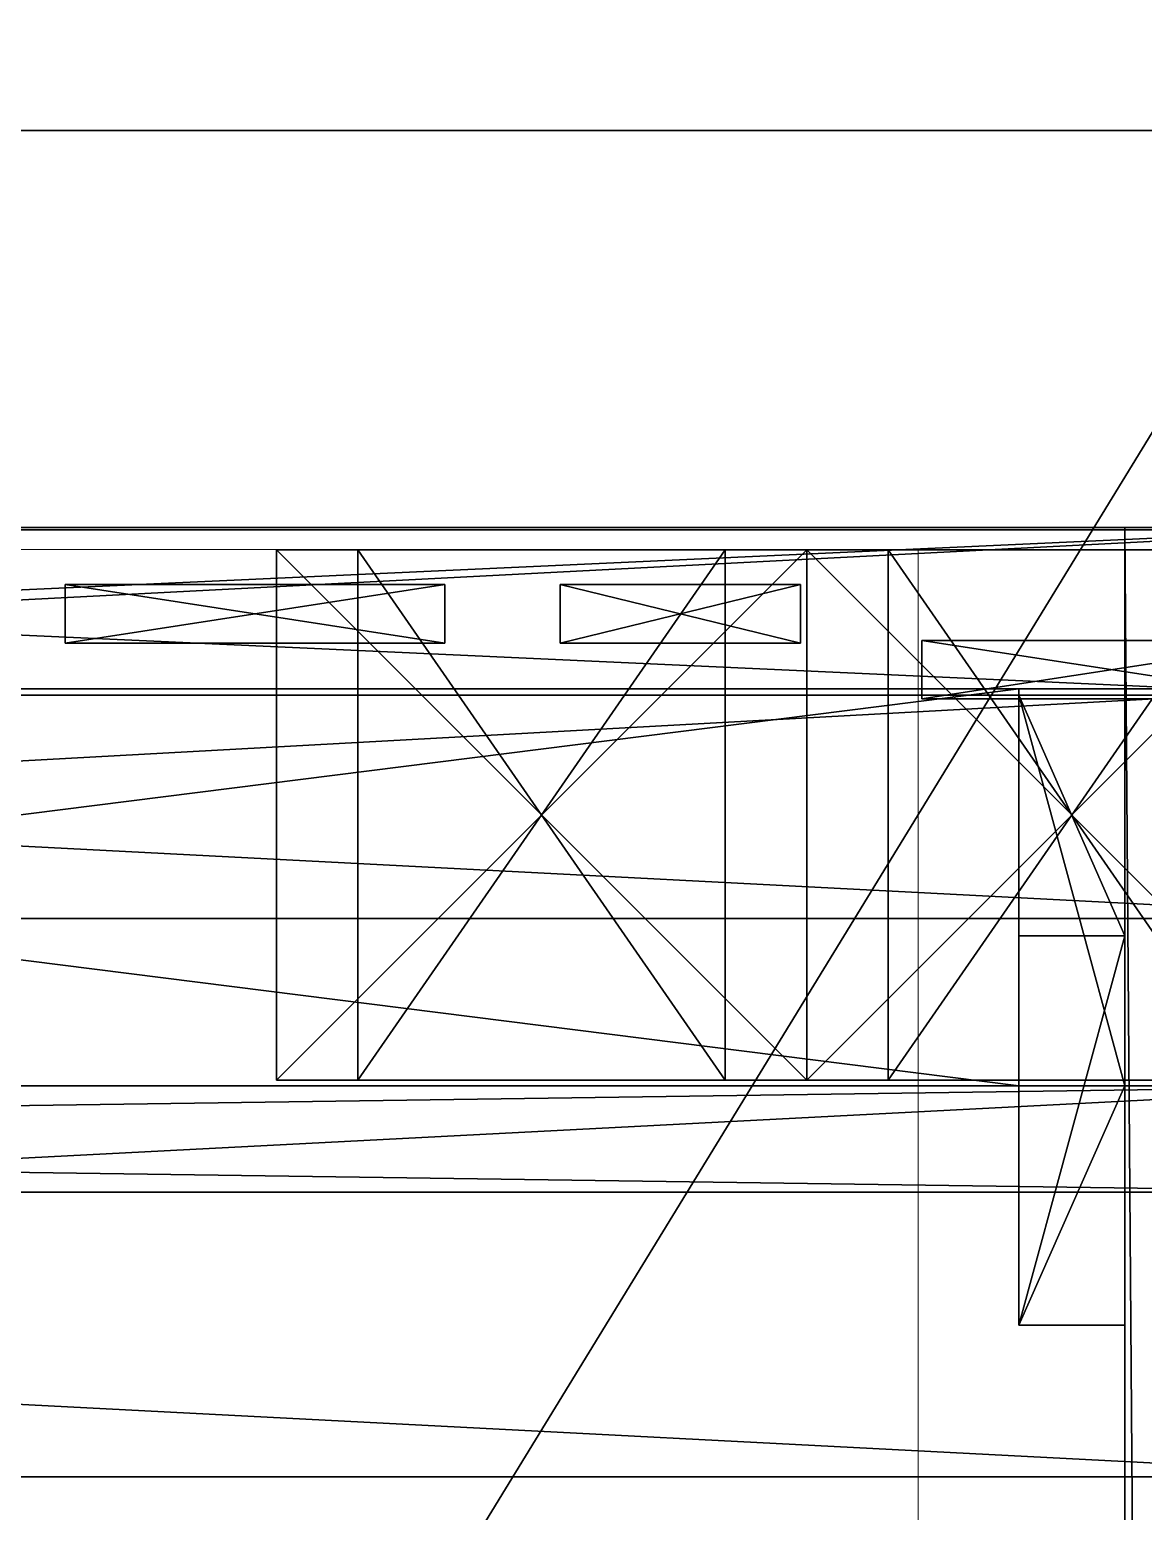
# Model space of a CAD drawing. Header units: centimetres. Extents: x 402 to 3875, y 442 to 2267.
# Drawn here: x 1557.5 to 1597.4, y 2024.2 to 2077.3 of the extents above; entities that cross this region are included whole.
import ezdxf

# ---------------------------------------------------------------- set-up
doc = ezdxf.new("R2010")
doc.units = ezdxf.units.CM
doc.layers.get('0').update_dxf_attribs({"true_color": 0xff5454})
for name, color, linetype in [('Columns of the Existing Mesh Walls', 250, 'Continuous'), ('Floor Area (Red Dust)', 250, 'Continuous'), ('Ground Wooden Structure Systems', 250, 'Continuous'), ('Plan', 250, 'Continuous'), ('Roof Systems', 250, 'Continuous'), ('Sliding Frames (window like)', 250, 'Continuous')]:
    doc.layers.add(name, color=color, linetype=linetype)
doc.layers.get('0').off()

# ---------------------------------------------------------------- blocks, each defined once
blk = doc.blocks.new('Component_1')
for p, q in [((0, -12), (0, 258.82)), ((0, -12, 2.7), (0, 258.82, 2.7)), ((14, 258.82), (14, -12)), ((14, 258.82, 2.7), (14, -12, 2.7))]:
    blk.add_line(p, q)
mesh = blk.add_polyface()
corners = [(14, 258.82), (0, -12), (0, 258.82), (14, -12)]
mesh.append_faces([[corners[k] for k in face] for face in [(0, 1, 2), (1, 0, 3)]], dxfattribs={"vtx0": -1})
mesh = blk.add_polyface()
corners = [(0, 258.82, 2.7), (0, -12), (0, -12, 2.7), (0, 258.82)]
mesh.append_faces([[corners[k] for k in face] for face in [(0, 1, 2), (1, 0, 3)]], dxfattribs={"vtx0": -1})
at = {"color": 250, "true_color": 0x3a3a3a}
mesh = blk.add_polyface(dxfattribs=at)
corners = [(14, -12, 2.7), (0, 258.82, 2.7), (0, -12, 2.7), (14, 258.82, 2.7)]
mesh.append_faces([[corners[k] for k in face] for face in [(0, 1, 2), (1, 0, 3)]], dxfattribs={"vtx0": -1, "color": 250})
mesh = blk.add_polyface()
corners = [(14, 258.82), (14, -12, 2.7), (14, -12), (14, 258.82, 2.7)]
mesh.append_faces([[corners[k] for k in face] for face in [(0, 1, 2), (1, 0, 3)]], dxfattribs={"vtx0": -1})
blk = doc.blocks.new('Group_16')
blk.add_line((570, 0), (570, 260))
mesh = blk.add_polyface()
corners = [(145.547, 260), (570, 0), (21.199, 0), (570, 260)]
mesh.append_faces([[corners[k] for k in face] for face in [(0, 1, 2), (1, 0, 3)]], dxfattribs={"vtx0": -1})
blk = doc.blocks.new('Group_36')
for p, q in [((13.787, 3.8, 354.531), (0, 3.8, 352.1)), ((0, 0, 352.1), (0, 3.8, 352.1)), ((0, 3.8, 352.1), (62.085, 3.8)), ((76.301, 3.8), (13.787, 3.8, 354.531)), ((13.787, 0, 354.531), (13.787, 3.8, 354.531)), ((62.085, 0), (62.085, 3.8)), ((62.085, 3.8), (76.301, 3.8)), ((76.301, 0), (76.301, 3.8)), ((0, 0, 352.1), (62.085, 0)), ((13.787, 0, 354.531), (0, 0, 352.1)), ((76.301, 0), (13.787, 0, 354.531)), ((62.085, 0), (76.301, 0))]:
    blk.add_line(p, q)
mesh = blk.add_polyface()
corners = [(0, 3.8, 352.1), (62.085, 0), (0, 0, 352.1), (62.085, 3.8)]
mesh.append_faces([[corners[k] for k in face] for face in [(0, 1, 2), (1, 0, 3)]], dxfattribs={"vtx0": -1})
mesh = blk.add_polyface()
corners = [(13.787, 0, 354.531), (0, 3.8, 352.1), (0, 0, 352.1), (13.787, 3.8, 354.531)]
mesh.append_faces([[corners[k] for k in face] for face in [(0, 1, 2), (1, 0, 3)]], dxfattribs={"vtx0": -1})
mesh = blk.add_polyface()
corners = [(0, 3.8, 352.1), (76.301, 3.8), (62.085, 3.8), (13.787, 3.8, 354.531)]
mesh.append_faces([[corners[k] for k in face] for face in [(0, 1, 2), (1, 0, 3)]], dxfattribs={"vtx0": -1})
mesh = blk.add_polyface()
corners = [(76.301, 3.8), (13.787, 0, 354.531), (76.301, 0), (13.787, 3.8, 354.531)]
mesh.append_faces([[corners[k] for k in face] for face in [(0, 1, 2), (1, 0, 3)]], dxfattribs={"vtx0": -1})
mesh = blk.add_polyface()
corners = [(76.301, 3.8), (62.085, 0), (62.085, 3.8), (76.301, 0)]
mesh.append_faces([[corners[k] for k in face] for face in [(0, 1, 2), (1, 0, 3)]], dxfattribs={"vtx0": -1})
mesh = blk.add_polyface()
corners = [(76.301, 0), (0, 0, 352.1), (62.085, 0), (13.787, 0, 354.531)]
mesh.append_faces([[corners[k] for k in face] for face in [(0, 1, 2), (1, 0, 3)]], dxfattribs={"vtx0": -1})
blk = doc.blocks.new('Group_28')
for p, q in [((0, 0, 3.8), (0, 254.253, 3.8)), ((0, 0), (0, 254.253)), ((14.216, 254.253), (14.216, 0)), ((14.216, 254.253, 3.8), (14.216, 0, 3.8))]:
    blk.add_line(p, q)
mesh = blk.add_polyface()
corners = [(14.216, 0, 3.8), (0, 254.253, 3.8), (0, 0, 3.8), (14.216, 254.253, 3.8)]
mesh.append_faces([[corners[k] for k in face] for face in [(0, 1, 2), (1, 0, 3)]], dxfattribs={"vtx0": -1})
mesh = blk.add_polyface()
corners = [(0, 254.253, 3.8), (0, 0), (0, 0, 3.8), (0, 254.253)]
mesh.append_faces([[corners[k] for k in face] for face in [(0, 1, 2), (1, 0, 3)]], dxfattribs={"vtx0": -1})
mesh = blk.add_polyface()
corners = [(0, 254.253), (14.216, 0), (0, 0), (14.216, 254.253)]
mesh.append_faces([[corners[k] for k in face] for face in [(0, 1, 2), (1, 0, 3)]], dxfattribs={"vtx0": -1})
mesh = blk.add_polyface()
corners = [(14.216, 254.253), (14.216, 0, 3.8), (14.216, 0), (14.216, 254.253, 3.8)]
mesh.append_faces([[corners[k] for k in face] for face in [(0, 1, 2), (1, 0, 3)]], dxfattribs={"vtx0": -1})
blk = doc.blocks.new('Group_44')
for p, q in [((0, 11.164, 3.8), (0, 121.544, 3.8)), ((0, 11.164), (0, 121.544)), ((14.216, 121.544), (14.216, 11.164)), ((14.216, 121.544, 3.8), (14.216, 11.164, 3.8)), ((0, 11.164), (0, 11.164, 3.8)), ((14.216, 11.164), (0, 11.164)), ((14.216, 11.164, 3.8), (0, 11.164, 3.8)), ((14.216, 11.164), (14.216, 11.164, 3.8))]:
    blk.add_line(p, q)
mesh = blk.add_polyface()
corners = [(14.216, 11.164, 3.8), (0, 121.544, 3.8), (0, 11.164, 3.8), (14.216, 121.544, 3.8)]
mesh.append_faces([[corners[k] for k in face] for face in [(0, 1, 2), (1, 0, 3)]], dxfattribs={"vtx0": -1})
mesh = blk.add_polyface()
corners = [(0, 121.544, 3.8), (0, 11.164), (0, 11.164, 3.8), (0, 121.544)]
mesh.append_faces([[corners[k] for k in face] for face in [(0, 1, 2), (1, 0, 3)]], dxfattribs={"vtx0": -1})
mesh = blk.add_polyface()
corners = [(14.216, 121.544), (0, 11.164), (0, 121.544), (14.216, 11.164)]
mesh.append_faces([[corners[k] for k in face] for face in [(0, 1, 2), (1, 0, 3)]], dxfattribs={"vtx0": -1})
mesh = blk.add_polyface()
corners = [(14.216, 121.544), (14.216, 11.164, 3.8), (14.216, 11.164), (14.216, 121.544, 3.8)]
mesh.append_faces([[corners[k] for k in face] for face in [(0, 1, 2), (1, 0, 3)]], dxfattribs={"vtx0": -1})
mesh = blk.add_polyface()
corners = [(14.216, 11.164, 3.8), (0, 11.164), (14.216, 11.164), (0, 11.164, 3.8)]
mesh.append_faces([[corners[k] for k in face] for face in [(0, 1, 2), (1, 0, 3)]], dxfattribs={"vtx0": -1})
blk = doc.blocks.new('Group_4')
for p, q in [((19, 19, -9), (0, 19, -9)), ((0, 19, -9), (0, 19, 10)), ((19, 19, 10), (0, 19, 10)), ((0, 19, -9), (0, 0, -9)), ((0, 19, 10), (0, 0, 10)), ((19, 19, -9), (19, 19, 10)), ((19, 0, -9), (19, 19, -9)), ((19, 0, 10), (19, 19, 10)), ((0, 16.08, 7.08), (0, 2.92, 7.08)), ((0, 2.92, -6.08), (0, 16.08, -6.08)), ((0, 16.08, -6.08), (0, 16.08, 7.08)), ((19, 16.08, 7.08), (0, 16.08, 7.08)), ((19, 16.08, -6.08), (0, 16.08, -6.08)), ((19, 16.08, -6.08), (19, 16.08, 7.08)), ((19, 16.08, 7.08), (19, 2.92, 7.08)), ((19, 2.92, -6.08), (19, 16.08, -6.08)), ((0, 2.92, 7.08), (0, 2.92, -6.08)), ((19, 2.92, 7.08), (0, 2.92, 7.08)), ((19, 2.92, -6.08), (0, 2.92, -6.08)), ((19, 2.92, 7.08), (19, 2.92, -6.08)), ((0, 0, 10), (19, 0, 10)), ((0, 0, -9), (19, 0, -9)), ((0, 0, -9), (0, 0, 10)), ((19, 0, -9), (19, 0, 10))]:
    blk.add_line(p, q)
mesh = blk.add_polyface()
corners = [(0, 19, 10), (19, 19, -9), (0, 19, -9), (19, 19, 10)]
mesh.append_faces([[corners[k] for k in face] for face in [(0, 1, 2), (1, 0, 3)]], dxfattribs={"vtx0": -1})
mesh = blk.add_polyface()
corners = [(19, 0, 10), (0, 19, 10), (0, 0, 10), (19, 19, 10)]
mesh.append_faces([[corners[k] for k in face] for face in [(0, 1, 2), (1, 0, 3)]], dxfattribs={"vtx0": -1})
mesh = blk.add_polyface()
corners = [(19, 19, -9), (0, 0, -9), (0, 19, -9), (19, 0, -9)]
mesh.append_faces([[corners[k] for k in face] for face in [(0, 1, 2), (1, 0, 3)]], dxfattribs={"vtx0": -1})
mesh = blk.add_polyface()
corners = [(0, 0, 10), (0, 2.92, 7.08), (0, 0, -9), (0, 19, 10), (0, 16.08, 7.08), (0, 16.08, -6.08), (0, 2.92, -6.08), (0, 19, -9)]
mesh.append_faces([[corners[k] for k in face] for face in [(0, 1, 2), (1, 3, 4), (4, 3, 5), (2, 6, 7), (6, 2, 1), (7, 5, 3)]], dxfattribs={"vtx0": -1, "vtx1": -1})
mesh.append_faces([[corners[k] for k in face] for face in [(1, 0, 3), (7, 6, 5)]], dxfattribs={"vtx0": -1, "vtx2": -1})
mesh = blk.add_polyface()
corners = [(19, 0, -9), (19, 2.92, -6.08), (19, 0, 10), (19, 19, -9), (19, 16.08, -6.08), (19, 16.08, 7.08), (19, 2.92, 7.08), (19, 19, 10)]
mesh.append_faces([[corners[k] for k in face] for face in [(0, 1, 2), (1, 3, 4), (4, 3, 5), (2, 6, 7), (6, 2, 1), (7, 5, 3)]], dxfattribs={"vtx0": -1, "vtx1": -1})
mesh.append_faces([[corners[k] for k in face] for face in [(1, 0, 3), (7, 6, 5)]], dxfattribs={"vtx0": -1, "vtx2": -1})
mesh = blk.add_polyface()
corners = [(19, 16.08, 7.08), (0, 2.92, 7.08), (0, 16.08, 7.08), (19, 2.92, 7.08)]
mesh.append_faces([[corners[k] for k in face] for face in [(0, 1, 2), (1, 0, 3)]], dxfattribs={"vtx0": -1})
mesh = blk.add_polyface()
corners = [(19, 2.92, -6.08), (0, 16.08, -6.08), (0, 2.92, -6.08), (19, 16.08, -6.08)]
mesh.append_faces([[corners[k] for k in face] for face in [(0, 1, 2), (1, 0, 3)]], dxfattribs={"vtx0": -1})
mesh = blk.add_polyface()
corners = [(19, 16.08, 7.08), (0, 16.08, -6.08), (19, 16.08, -6.08), (0, 16.08, 7.08)]
mesh.append_faces([[corners[k] for k in face] for face in [(0, 1, 2), (1, 0, 3)]], dxfattribs={"vtx0": -1})
mesh = blk.add_polyface()
corners = [(0, 2.92, 7.08), (19, 2.92, -6.08), (0, 2.92, -6.08), (19, 2.92, 7.08)]
mesh.append_faces([[corners[k] for k in face] for face in [(0, 1, 2), (1, 0, 3)]], dxfattribs={"vtx0": -1})
mesh = blk.add_polyface()
corners = [(19, 0, 10), (0, 0, -9), (19, 0, -9), (0, 0, 10)]
mesh.append_faces([[corners[k] for k in face] for face in [(0, 1, 2), (1, 0, 3)]], dxfattribs={"vtx0": -1})
blk = doc.blocks.new('Group_1')
at = {"layer": 'Columns of the Existing Mesh Walls', "color": 250, "lineweight": 20}
for points in [[(65.867, 2742.5, 0), (65.867, 2.5, 0)], [(80.867, 2742.5, 0), (80.867, 2.5, 0)]]:
    blk.add_polyline3d(points, dxfattribs=at)
at = {"layer": 'Floor Area (Red Dust)', "lineweight": 5}
for points in [[(614.668, 1202.5, 0), (65.867, 1202.5, 0), (65.867, 942.5, 0), (490.32, 942.5, 0), (614.668, 1202.5, 0)], [(590.867, 1187.5, 0), (80.867, 1187.5, 0), (80.867, 957.5, 0), (480.867, 957.5, 0), (590.867, 1187.5, 0)]]:
    blk.add_polyline3d(points, close=True, dxfattribs=at)
blk = doc.blocks.new('Group_6')
for p, q in [((21.476, 3.8, -3.5), (288.742, 3.8, -3.5)), ((288.742, 3.8, 10.55), (21.476, 3.8, 10.55)), ((21.476, 0, -3.5), (288.742, 0, -3.5)), ((288.742, 0, 10.55), (21.476, 0, 10.55))]:
    blk.add_line(p, q)
mesh = blk.add_polyface()
corners = [(288.742, 3.8, -3.5), (21.476, 0, -3.5), (21.476, 3.8, -3.5), (288.742, 0, -3.5)]
mesh.append_faces([[corners[k] for k in face] for face in [(0, 1, 2), (1, 0, 3)]], dxfattribs={"vtx0": -1})
mesh = blk.add_polyface()
corners = [(21.476, 3.8, 10.55), (288.742, 3.8, -3.5), (21.476, 3.8, -3.5), (288.742, 3.8, 10.55)]
mesh.append_faces([[corners[k] for k in face] for face in [(0, 1, 2), (1, 0, 3)]], dxfattribs={"vtx0": -1})
mesh = blk.add_polyface()
corners = [(288.742, 0, 10.55), (21.476, 3.8, 10.55), (21.476, 0, 10.55), (288.742, 3.8, 10.55)]
mesh.append_faces([[corners[k] for k in face] for face in [(0, 1, 2), (1, 0, 3)]], dxfattribs={"vtx0": -1})
mesh = blk.add_polyface()
corners = [(288.742, 0, 10.55), (21.476, 0, -3.5), (288.742, 0, -3.5), (21.476, 0, 10.55)]
mesh.append_faces([[corners[k] for k in face] for face in [(0, 1, 2), (1, 0, 3)]], dxfattribs={"vtx0": -1})
blk = doc.blocks.new('Group_7')
for p, q in [((21.476, 3.8, -3.5), (288.742, 3.8, -3.5)), ((288.742, 3.8, 10.55), (21.476, 3.8, 10.55)), ((21.476, 0, -3.5), (288.742, 0, -3.5)), ((288.742, 0, 10.55), (21.476, 0, 10.55))]:
    blk.add_line(p, q)
mesh = blk.add_polyface()
corners = [(288.742, 3.8, -3.5), (21.476, 0, -3.5), (21.476, 3.8, -3.5), (288.742, 0, -3.5)]
mesh.append_faces([[corners[k] for k in face] for face in [(0, 1, 2), (1, 0, 3)]], dxfattribs={"vtx0": -1})
mesh = blk.add_polyface()
corners = [(21.476, 3.8, 10.55), (288.742, 3.8, -3.5), (21.476, 3.8, -3.5), (288.742, 3.8, 10.55)]
mesh.append_faces([[corners[k] for k in face] for face in [(0, 1, 2), (1, 0, 3)]], dxfattribs={"vtx0": -1})
mesh = blk.add_polyface()
corners = [(288.742, 0, 10.55), (21.476, 3.8, 10.55), (21.476, 0, 10.55), (288.742, 3.8, 10.55)]
mesh.append_faces([[corners[k] for k in face] for face in [(0, 1, 2), (1, 0, 3)]], dxfattribs={"vtx0": -1})
mesh = blk.add_polyface()
corners = [(288.742, 0, 10.55), (21.476, 0, -3.5), (288.742, 0, -3.5), (21.476, 0, 10.55)]
mesh.append_faces([[corners[k] for k in face] for face in [(0, 1, 2), (1, 0, 3)]], dxfattribs={"vtx0": -1})
blk = doc.blocks.new('Group_34')
for p, q in [((-239.843, 0, 10.55), (-239.843, 3.8, 10.55)), ((-239.843, 0, -3.5), (-239.843, 3.8, -3.5)), ((-239.843, 3.8, -3.5), (269.308, 3.8, -3.5)), ((-239.843, 3.8, 10.55), (-239.843, 3.8, -3.5)), ((269.308, 3.8, 10.55), (-239.843, 3.8, 10.55))]:
    blk.add_line(p, q)
mesh = blk.add_polyface()
corners = [(269.308, 3.8, -3.5), (-239.843, 0, -3.5), (-239.843, 3.8, -3.5), (269.308, 0, -3.5)]
mesh.append_faces([[corners[k] for k in face] for face in [(0, 1, 2), (1, 0, 3)]], dxfattribs={"vtx0": -1})
mesh = blk.add_polyface()
corners = [(-239.843, 3.8, 10.55), (269.308, 3.8, -3.5), (-239.843, 3.8, -3.5), (269.308, 3.8, 10.55)]
mesh.append_faces([[corners[k] for k in face] for face in [(0, 1, 2), (1, 0, 3)]], dxfattribs={"vtx0": -1})
mesh = blk.add_polyface()
corners = [(269.308, 0, 10.55), (-239.843, 3.8, 10.55), (-239.843, 0, 10.55), (269.308, 3.8, 10.55)]
mesh.append_faces([[corners[k] for k in face] for face in [(0, 1, 2), (1, 0, 3)]], dxfattribs={"vtx0": -1})
mesh = blk.add_polyface()
corners = [(-239.843, 3.8, 10.55), (-239.843, 0, -3.5), (-239.843, 0, 10.55), (-239.843, 3.8, -3.5)]
mesh.append_faces([[corners[k] for k in face] for face in [(0, 1, 2), (1, 0, 3)]], dxfattribs={"vtx0": -1})
blk = doc.blocks.new('Group_10')
for p, q in [((0, 225.93, 3.8), (0, 451.861, 3.8)), ((0, 225.93), (0, 451.861)), ((9.433, 451.861), (9.433, 225.93)), ((9.433, 451.861, 3.8), (9.433, 225.93, 3.8))]:
    blk.add_line(p, q)
mesh = blk.add_polyface()
corners = [(0, 451.861, 3.8), (0, 225.93), (0, 225.93, 3.8), (0, 451.861)]
mesh.append_faces([[corners[k] for k in face] for face in [(0, 1, 2), (1, 0, 3)]], dxfattribs={"vtx0": -1})
mesh = blk.add_polyface()
corners = [(9.433, 451.861), (0, 225.93), (0, 451.861), (9.433, 225.93)]
mesh.append_faces([[corners[k] for k in face] for face in [(0, 1, 2), (1, 0, 3)]], dxfattribs={"vtx0": -1})
mesh = blk.add_polyface()
corners = [(9.433, 225.93, 3.8), (0, 451.861, 3.8), (0, 225.93, 3.8), (9.433, 451.861, 3.8)]
mesh.append_faces([[corners[k] for k in face] for face in [(0, 1, 2), (1, 0, 3)]], dxfattribs={"vtx0": -1})
mesh = blk.add_polyface()
corners = [(9.433, 451.861), (9.433, 225.93, 3.8), (9.433, 225.93), (9.433, 451.861, 3.8)]
mesh.append_faces([[corners[k] for k in face] for face in [(0, 1, 2), (1, 0, 3)]], dxfattribs={"vtx0": -1})
blk = doc.blocks.new('Group_56')
for p, q in [((0, 13.61, 114.435), (0, 0, 114.435)), ((20.178, 13.61), (0, 13.61, 114.435)), ((2.068, 13.61, 114.799), (0, 13.61, 114.435)), ((2.068, 13.61, 114.799), (2.068, 0, 114.799)), ((22.246, 13.61, 0.365), (2.068, 13.61, 114.799)), ((20.178, 0), (20.178, 13.61)), ((22.246, 13.61, 0.365), (20.178, 13.61)), ((22.246, 0, 0.365), (22.246, 13.61, 0.365)), ((0, 0, 114.435), (20.178, 0)), ((2.068, 0, 114.799), (0, 0, 114.435)), ((2.068, 0, 114.799), (22.246, 0, 0.365)), ((22.246, 0, 0.365), (20.178, 0))]:
    blk.add_line(p, q)
mesh = blk.add_polyface()
corners = [(0, 0, 114.435), (20.178, 13.61), (20.178, 0), (0, 13.61, 114.435)]
mesh.append_faces([[corners[k] for k in face] for face in [(0, 1, 2), (1, 0, 3)]], dxfattribs={"vtx0": -1})
mesh = blk.add_polyface()
corners = [(2.068, 0, 114.799), (0, 13.61, 114.435), (0, 0, 114.435), (2.068, 13.61, 114.799)]
mesh.append_faces([[corners[k] for k in face] for face in [(0, 1, 2), (1, 0, 3)]], dxfattribs={"vtx0": -1})
mesh = blk.add_polyface()
corners = [(0, 13.61, 114.435), (22.246, 13.61, 0.365), (20.178, 13.61), (2.068, 13.61, 114.799)]
mesh.append_faces([[corners[k] for k in face] for face in [(0, 1, 2), (1, 0, 3)]], dxfattribs={"vtx0": -1})
mesh = blk.add_polyface()
corners = [(22.246, 13.61, 0.365), (2.068, 0, 114.799), (22.246, 0, 0.365), (2.068, 13.61, 114.799)]
mesh.append_faces([[corners[k] for k in face] for face in [(0, 1, 2), (1, 0, 3)]], dxfattribs={"vtx0": -1})
mesh = blk.add_polyface()
corners = [(22.246, 13.61, 0.365), (20.178, 0), (20.178, 13.61), (22.246, 0, 0.365)]
mesh.append_faces([[corners[k] for k in face] for face in [(0, 1, 2), (1, 0, 3)]], dxfattribs={"vtx0": -1})
mesh = blk.add_polyface()
corners = [(22.246, 0, 0.365), (0, 0, 114.435), (20.178, 0), (2.068, 0, 114.799)]
mesh.append_faces([[corners[k] for k in face] for face in [(0, 1, 2), (1, 0, 3)]], dxfattribs={"vtx0": -1})
blk = doc.blocks.new('Group_35')
for p, q in [((0, 13.61, 114.435), (0, 5, 114.435)), ((20.178, 13.61), (0, 13.61, 114.435)), ((2.068, 13.61, 114.799), (0, 13.61, 114.435)), ((2.068, 13.61, 114.799), (2.068, 5, 114.799)), ((22.246, 13.61, 0.365), (2.068, 13.61, 114.799)), ((20.178, 5), (20.178, 13.61)), ((22.246, 13.61, 0.365), (20.178, 13.61)), ((22.246, 5, 0.365), (22.246, 13.61, 0.365)), ((0, 5, 114.435), (20.178, 5)), ((2.068, 5, 114.799), (0, 5, 114.435)), ((2.068, 5, 114.799), (22.246, 5, 0.365)), ((22.246, 5, 0.365), (20.178, 5))]:
    blk.add_line(p, q)
mesh = blk.add_polyface()
corners = [(0, 5, 114.435), (20.178, 13.61), (20.178, 5), (0, 13.61, 114.435)]
mesh.append_faces([[corners[k] for k in face] for face in [(0, 1, 2), (1, 0, 3)]], dxfattribs={"vtx0": -1})
mesh = blk.add_polyface()
corners = [(2.068, 5, 114.799), (0, 13.61, 114.435), (0, 5, 114.435), (2.068, 13.61, 114.799)]
mesh.append_faces([[corners[k] for k in face] for face in [(0, 1, 2), (1, 0, 3)]], dxfattribs={"vtx0": -1})
mesh = blk.add_polyface()
corners = [(0, 13.61, 114.435), (22.246, 13.61, 0.365), (20.178, 13.61), (2.068, 13.61, 114.799)]
mesh.append_faces([[corners[k] for k in face] for face in [(0, 1, 2), (1, 0, 3)]], dxfattribs={"vtx0": -1})
mesh = blk.add_polyface()
corners = [(22.246, 13.61, 0.365), (2.068, 5, 114.799), (22.246, 5, 0.365), (2.068, 13.61, 114.799)]
mesh.append_faces([[corners[k] for k in face] for face in [(0, 1, 2), (1, 0, 3)]], dxfattribs={"vtx0": -1})
mesh = blk.add_polyface()
corners = [(22.246, 13.61, 0.365), (20.178, 5), (20.178, 13.61), (22.246, 5, 0.365)]
mesh.append_faces([[corners[k] for k in face] for face in [(0, 1, 2), (1, 0, 3)]], dxfattribs={"vtx0": -1})
mesh = blk.add_polyface()
corners = [(22.246, 5, 0.365), (0, 5, 114.435), (20.178, 5), (2.068, 5, 114.799)]
mesh.append_faces([[corners[k] for k in face] for face in [(0, 1, 2), (1, 0, 3)]], dxfattribs={"vtx0": -1})
blk = doc.blocks.new('Group_15')
at = {"color": 31, "true_color": 0xffcc99, "xscale": 0.6271799220737199, "yscale": 0.5745582248511836}
for p in [(0, 0, 120), (0, 0)]:
    blk.add_blockref('Group_10', p, dxfattribs=at)
at = {"color": 250, "true_color": 0x3a3a3a, "extrusion": (0.173648, -2.81947e-19, 0.984808), "rotation": 270}
for name, p in [('Group_56', (244.751, 16.94, 4.43)), ('Group_35', (226.79, 18.91, 4.082)), ('Group_56', (214.049, 18.91, 4.082))]:
    blk.add_blockref(name, p, dxfattribs=at)

msp = doc.modelspace()

# ---------------------------------------------------------------- block references
at = {"layer": 'Columns of the Existing Mesh Walls', "lineweight": 20, "rotation": 270}
msp.add_blockref('Group_1', (401.813, 2139.52), dxfattribs=at)
at = {"layer": 'Floor Area (Red Dust)', "lineweight": 15, "rotation": 89.99999999999999}
for p in [(1585.313, 2039.637), (1604.313, 2039.637)]:
    msp.add_blockref('Group_4', p, dxfattribs=at)
at = {"layer": 'Ground Wooden Structure Systems', "lineweight": 15, "yscale": 1.021111111111111, "rotation": 89.99999999999999}
for name, p in [('Group_28', (1604.313, 2039.437, 10)), ('Group_44', (1604.313, 2039.437, 13.8))]:
    msp.add_blockref(name, p, dxfattribs=at)
at = {"layer": 'Plan', "lineweight": 15, "rotation": 89.99999999999999}
msp.add_blockref('Group_16', (1604.313, 1503.653), dxfattribs=at)
at = {"layer": 'Plan', "lineweight": 15, "extrusion": (3.85108e-17, 0.160993, 0.986956), "xscale": 0.997823771630555, "zscale": 0.927449381302001, "rotation": 270}
msp.add_blockref('Group_36', (-1596.713, -1948.692, 341.772), dxfattribs=at)
at = {"layer": 'Plan', "lineweight": 15, "extrusion": (0, 0, -1), "xscale": 1.008403495039375, "zscale": -1}
msp.add_blockref('Group_6', (-1628.969, 2035.637, -319.819), dxfattribs=at)
at = {"layer": 'Roof Systems', "lineweight": 20, "rotation": 270}
msp.add_blockref('Group_15', (1344.692, 2059.353, 90.55), dxfattribs=at)
at = {"layer": 'Roof Systems', "lineweight": 25, "rotation": 270}
for p in [(1348.492, 2059.437, 344.418), (1348.492, 2039.437, 344.418)]:
    msp.add_blockref('Component_1', p, dxfattribs=at)
at = {"layer": 'Roof Systems', "lineweight": 25, "extrusion": (0, 0, -1), "xscale": 1.008403495039375, "zscale": -1, "rotation": 270}
msp.add_blockref('Group_34', (-1600.513, 1817.579, -333.868), dxfattribs=at)
at = {"layer": 'Sliding Frames (window like)', "lineweight": 20, "extrusion": (0, 0, -1), "xscale": 1.008403495039375, "zscale": -1}
msp.add_blockref('Group_7', (-1628.969, 2035.637, -291.719), dxfattribs=at)

doc.saveas('drawing.dxf')
